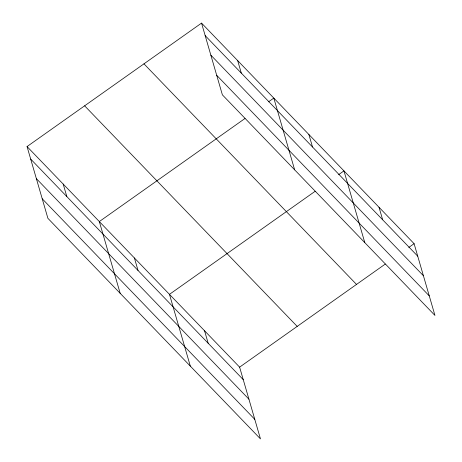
<?xml version="1.0" encoding="UTF-8"?>
<svg xmlns="http://www.w3.org/2000/svg" width="462" height="462" viewBox="0 0 462 462"><rect width="100%" height="100%" fill="white"/><g stroke="black" fill="none" stroke-linecap="round" stroke-linejoin="round"><path stroke-width="0.69" d="M27.05 146.564L239.616 367.146L260.464 438.9L47.898 218.318L27.05 146.564L201.536 23.1L414.102 243.682L434.95 315.436L222.384 94.854L201.536 23.1M245.016 118.468L99.324 221.564L120.172 293.318M268.52 101.836L273.81 98.094L294.658 169.854M315.165 191.262L169.467 294.352L190.315 366.106M338.669 174.63L343.953 170.888L364.801 242.642M239.616 367.146L385.308 264.05M408.812 247.418L414.102 243.682M205.168 35.603L417.735 256.185M210.851 55.157L423.411 275.739M216.701 75.3L429.267 295.882M143.959 63.843L356.52 284.425M84.633 105.821L297.193 326.403M30.683 159.067L243.249 379.649M36.365 178.621L248.931 399.203M42.221 198.77L254.781 419.346M379.025 207.282L382.657 219.785M308.882 134.494L312.514 146.997M237.67 60.597L241.308 73.1M204.545 330.746L208.177 343.249M134.396 257.958L138.028 270.461M63.19 184.061L66.823 196.564"/></g></svg>
